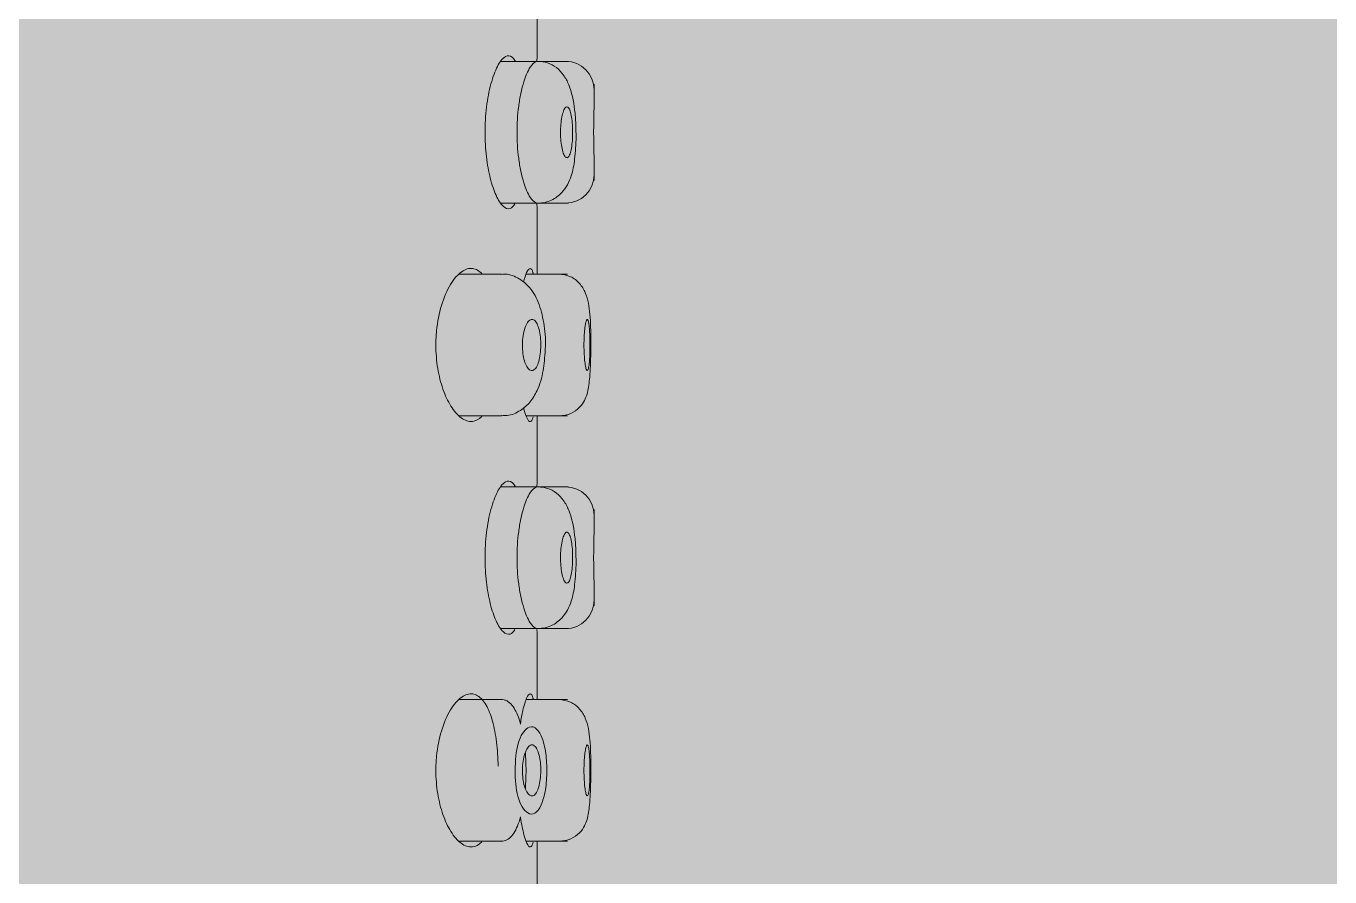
# Model space of a CAD drawing. Header units: metres. Extents: x 113 to 2416, y -346 to 476.
# Drawn here: x 297.40792 to 297.43091, y -163.40913 to -163.39413 of the extents above; entities that cross this region are included whole.
import ezdxf

# ---------------------------------------------------------------- set-up
doc = ezdxf.new("R2010")
doc.units = ezdxf.units.M
doc.layers.add('SE-3', color=253, linetype='Continuous', lineweight=5)
doc.layers.add('SE-4', color=254, linetype='Continuous', lineweight=0)

# ---------------------------------------------------------------- blocks, each defined once
blk = doc.blocks.new('A$C289e23ee')
at = {"layer": 'SE-3'}
for p, q in [((0.01229674249810842, 0.7217492815819497), (0.01229674249810842, 0.7228992815817747)), ((0.01174672648033948, 0.7216492815817475), (0.01228885486347053, 0.7216492815817475)), ((0.01228885486347053, 0.7216492815817475), (0.01293828330375391, 0.7216492815817475)), ((0.01129674249790469, 0.720849566322002), (0.01129674249790469, 0.7212493557024828)), ((0.01129674249790469, 0.7195491865707737), (0.01129674249790469, 0.7199545288852534)), ((0.01228905267356595, 0.7191492815819203), (0.01174672648033948, 0.7191492815819203)), ((0.01293439914746841, 0.7191492815819203), (0.01228905267356595, 0.7191492815819203)), ((0.01229674249810842, 0.717899281581893), (0.01229674249810842, 0.7190659997114182)), ((0.01176378401299871, 0.717899281581893), (0.01249203824858114, 0.717899281581893)), ((0.01292648603288171, 0.717899281581893), (0.0136657211891702, 0.717899281581893)), ((0.01248850383211675, 0.7153992815818384), (0.01176378401299871, 0.7153992815818384)), ((0.01229674249810842, 0.714249281581786), (0.01229674249810842, 0.7153992815818384)), ((0.01366953769542079, 0.7153992815818384), (0.01292682783645205, 0.7153992815818384)), ((0.01174672648033948, 0.7141492815818111), (0.01228885486347053, 0.7141492815818111)), ((0.01228885486347053, 0.7141492815818111), (0.01293828330375391, 0.7141492815818111)), ((0.01129674249790469, 0.7133495413789461), (0.01129674249790469, 0.7137493557025465)), ((0.01129674249790469, 0.7120491865708374), (0.01129674249790469, 0.7124545039421974)), ((0.01228905267356595, 0.7116492815817566), (0.01174672648033948, 0.7116492815817566)), ((0.01293439914746841, 0.7116492815817566), (0.01228905267356595, 0.7116492815817566)), ((0.01229674249810842, 0.7103992815817293), (0.01229674249810842, 0.7115659997112544)), ((0.01176378401299871, 0.7103992815817293), (0.01249203824858114, 0.7103992815817293)), ((0.01292634544182647, 0.7103992815817293), (0.0136657211891702, 0.7103992815817293)), ((0.01248850383211675, 0.7078992815819021), (0.01176378401299871, 0.7078992815819021)), ((0.01229674249810842, 0.7067492815818497), (0.01229674249810842, 0.7078992815819021)), ((0.01366953769542079, 0.7078992815819021), (0.01292673827123281, 0.7078992815819021))]:
    blk.add_line(p, q, dxfattribs=at)
for centre, radius, start, end in [((0.01179674249527807, 0.7211492815702769), 0.0004999999948143424, 89.9999999879886, 179.999999344662), ((-0.003647685735415962, 0.7203992320813342), 0.01600148197342675, 4.505471481603699, 4.839814444397589), ((-0.005719027916768482, 0.7203992756543158), 0.01702172742403889, 358.4843507800332, 1.515872288544269), ((0.01179674250073504, 0.7196492816322717), 0.0004999999955801659, 180.0000020989992, 269.9999999431998), ((-0.003647685735415962, 0.7203992320813342), 0.01600148197342675, 355.1609158969835, 355.4705051280985), ((-0.003647685735415962, 0.7128992320811705), 0.01600148197342866, 4.505471481603699, 4.839814444397589), ((0.01179674249527807, 0.7136492815703406), 0.000499999994814173, 89.9999999879886, 179.999999344662), ((-0.005719027916768482, 0.7128992507112599), 0.01702172742405862, 358.4843507800332, 1.515872288544269), ((0.01179674250073504, 0.7121492816323354), 0.0004999999955798684, 180.000002098895, 269.9999999431998), ((-0.003647685735415962, 0.7128992320811705), 0.01600148197342866, 355.1609158969835, 355.4705051280985)]:
    blk.add_arc(centre, radius, start, end, dxfattribs=at)
for points, knots in [([(0.01161564311581742, 0.7204393067653001), (0.011616029294089, 0.7204790363735611), (0.01161749723763705, 0.7205928533847583), (0.01164168361123075, 0.7208832365616473), (0.01170466253319091, 0.7211796001218573), (0.01182860433158339, 0.7214130729119717), (0.01195264067285962, 0.7215457915959433), (0.0121107303779695, 0.7216327689942119), (0.0122238838025055, 0.7216440774569293), (0.01228948151668874, 0.7216492627979534)], [0, 0, 0, 0, 0.05909060105468431, 0.1976543183560047, 0.4732976932875959, 0.6093328365279055, 0.7434018395766666, 0.8741006836720541, 1, 1, 1, 1]), ([(0.0123051993495551, 0.7216476518954806), (0.01231161775370992, 0.7216463831997117), (0.01231987454269756, 0.7216440615264474), (0.0123508282085254, 0.7216288544460241), (0.01238499839968199, 0.7215998273857878), (0.01244718167657766, 0.7215085067185356), (0.01246445857572098, 0.7214715954615514), (0.01250395105802227, 0.7213794948823562), (0.01251767848037844, 0.7213420556016246), (0.01255145648968892, 0.7212341503937552), (0.0125719689853554, 0.7211551252465398), (0.01260189018597657, 0.7210102598965733), (0.01261435735290206, 0.7209346640416499), (0.01264427855352324, 0.7207047238092201), (0.01265425228342565, 0.7205476117611198), (0.01265425228706363, 0.7203992815819475)], [0.7661255038757407, 0.7661255038757407, 0.7661255038757407, 0.7661255038757407, 0.78125, 0.78125, 0.8125, 0.8125, 0.84375, 0.84375, 0.875, 0.875, 0.90625, 0.90625, 0.9375, 0.9375, 1, 1, 1, 1]), ([(0.01268449643879421, 0.7216537066725124), (0.01268659441569753, 0.7216574339498294), (0.01268870852157988, 0.7216610503003977), (0.0126908383071509, 0.7216645539979964), (0.01272275733748529, 0.721717063808299), (0.01275906864970011, 0.7217457213283325), (0.01279726238038847, 0.7217489626485332), (0.0128364836918422, 0.7217522911744965), (0.01287874311896076, 0.7217289557411988), (0.01292039798676115, 0.7216811095377835), (0.01296299355175279, 0.7216321828173733), (0.01300611830032494, 0.721556245560194), (0.01304516660496802, 0.7214590765671147), (0.01308415517308958, 0.7213620562238958), (0.01312015012803158, 0.7212409256583925), (0.01314841437073255, 0.7211054947293434), (0.01317563883952744, 0.7209750459820299), (0.01319639976594544, 0.7208273622912458), (0.01320759198955557, 0.7206755834072993), (0.01321426228463451, 0.7205851268548287), (0.01321770075122686, 0.7204919347955894), (0.01321770075122686, 0.7203992815819475)], [0.6879538776373402, 0.6879538776373402, 0.6879538776373402, 0.6879538776373402, 0.6915412841189033, 0.6915412841189033, 0.6915412841189033, 0.7453074334462059, 0.7453074334462059, 0.7453074334462059, 0.800537664067332, 0.800537664067332, 0.800537664067332, 0.8570530949455948, 0.8570530949455948, 0.8570530949455948, 0.9135236109527902, 0.9135236109527902, 0.9135236109527902, 0.9679165987022644, 0.9679165987022644, 0.9679165987022644, 1, 1, 1, 1]), ([(0.01167327319484457, 0.7204011835340935), (0.01167327319484457, 0.7203508528337608), (0.01167509321061289, 0.7202998295193339), (0.0116786094608301, 0.7202523443434785), (0.0116821251480701, 0.720204866768043), (0.01168743543206574, 0.7201596196130851), (0.01169418508283115, 0.7201202938948228), (0.01170096242952923, 0.7200808068085536), (0.01170938063290805, 0.7200462076094283), (0.01171885012212215, 0.7200192858595784), (0.01172837992174891, 0.7199921926483768), (0.01173923952813993, 0.7199721311622653), (0.01175061309180592, 0.7199607096204801), (0.01176205016548693, 0.7199492243008336), (0.0117743238142225, 0.719946159086092), (0.01178643513270572, 0.7199517675670251), (0.01179857605433199, 0.7199573897565443), (0.01181088945935471, 0.7199718875486525), (0.01182228679220998, 0.7199941055528853), (0.01183364904176187, 0.7200162551653904), (0.01184441357639798, 0.7200467039302367), (0.01185355471255889, 0.7200829613191928), (0.01186261440028602, 0.7201188956501738), (0.01187032635556307, 0.7201615480137917), (0.01187591799038046, 0.720207354967286), (0.01188144752853759, 0.7202526532260691), (0.01188505266276252, 0.7203022973452136), (0.0118863715223938, 0.7203521262805026), (0.01188768137711804, 0.7204016149992896), (0.01188677267685989, 0.7204526445112407), (0.01188374957104088, 0.7205010143482724), (0.01188071952259406, 0.7205494952748523), (0.01187548812225714, 0.7205966243296444), (0.01186857825899779, 0.7206386222088241), (0.01186159509501294, 0.7206810656083036), (0.01185271466141558, 0.7207194242594852), (0.01184277523992705, 0.7207506607338274), (0.01183270969016803, 0.7207822935900623), (0.01182128821659489, 0.7208074878856934), (0.0118095373022129, 0.7208242100703757), (0.0117976989194517, 0.7208410567271386), (0.01178520180650366, 0.7208497646420966), (0.01177311808436343, 0.7208495655793996), (0.01176104989139048, 0.7208493667727254), (0.01174905767851442, 0.7208402692400142), (0.01173811584516216, 0.7208229579365053), (0.01172726043427019, 0.7208057833632466), (0.01171713275556385, 0.7207800384820331), (0.01170850073316387, 0.7207478334106128), (0.01169994919058581, 0.7207159285995459), (0.01169262252500403, 0.7206767945686607), (0.01168703396700721, 0.7206336906388771), (0.01168148144000725, 0.7205908646124755), (0.0116774860829878, 0.7205429362091564), (0.01167530687456519, 0.7204938904963711), (0.01167395625583367, 0.7204634931966467), (0.01167327319484457, 0.7204322546711666), (0.01167327319484457, 0.7204011835340935)], [0, 0, 0, 0, 0.05340908078478143, 0.05340908078478143, 0.05340908078478143, 0.1068035521272249, 0.1068035521272249, 0.1068035521272249, 0.1604168475287398, 0.1604168475287398, 0.1604168475287398, 0.2143756533714587, 0.2143756533714587, 0.2143756533714587, 0.2686419749532333, 0.2686419749532333, 0.2686419749532333, 0.3230482162636086, 0.3230482162636086, 0.3230482162636086, 0.3772918422912175, 0.3772918422912175, 0.3772918422912175, 0.4310499394872714, 0.4310499394872714, 0.4310499394872714, 0.4842005949072875, 0.4842005949072875, 0.4842005949072875, 0.5369751317287897, 0.5369751317287897, 0.5369751317287897, 0.5898633307756666, 0.5898633307756666, 0.5898633307756666, 0.6433156403855914, 0.6433156403855914, 0.6433156403855914, 0.6974581303771094, 0.6974581303771094, 0.6974581303771094, 0.7520169457120922, 0.7520169457120922, 0.7520169457120922, 0.8065123308184795, 0.8065123308184795, 0.8065123308184795, 0.8605747167623236, 0.8605747167623236, 0.8605747167623236, 0.914125002897008, 0.914125002897008, 0.914125002897008, 0.967321937013527, 0.967321937013527, 0.967321937013527, 1, 1, 1, 1]), ([(0.01228951157185065, 0.7191493024661924), (0.01224199347774402, 0.7191517783943056), (0.01216427547882404, 0.7191572006050393), (0.01201162816863643, 0.7192103031562311), (0.01182395979452622, 0.7193489166105138), (0.01168693477069382, 0.719616883237066), (0.01163276811024616, 0.7199281159096955), (0.01161013815129763, 0.7202288068370564), (0.01161442156256953, 0.7203953230951612), (0.01161564311581742, 0.7204393067653001)], [0, 0, 0, 0, 0.08625230778512556, 0.1669941349091579, 0.3112054365337362, 0.530411075986835, 0.7208964591200815, 0.9368241559766132, 1, 1, 1, 1]), ([(0.01265425228706363, 0.7203992815819475), (0.01265425229070161, 0.7202509514025479), (0.01264428180678578, 0.7200939665186326), (0.01261437036686175, 0.7198640560742007), (0.01260190726674182, 0.7197884625262105), (0.01257199582636304, 0.7196435885740158), (0.01255147716295824, 0.719564511742945), (0.01251773588904825, 0.7194566580693191), (0.01250403359557595, 0.7194192761576943), (0.01246452865683523, 0.7193271104971046), (0.01244721692449957, 0.719290110534601), (0.01238496649597209, 0.7191986865992277), (0.01235081913904423, 0.7191697049284613), (0.01231955833185339, 0.719154344751658), (0.01231110402062541, 0.7191520385996029), (0.01229812731429547, 0.7191495569287127), (0.01229782100466537, 0.7191494932745428), (0.01229041938398723, 0.7191492932129933), (0.01228972069515066, 0.7191492941645521), (0.01228896252308687, 0.7191493132928173)], [0, 0, 0, 0, 0.0625, 0.0625, 0.09375, 0.09375, 0.125, 0.125, 0.15625, 0.15625, 0.1875, 0.1875, 0.21875, 0.21875, 0.234375, 0.234375, 0.25, 0.25, 0.251451401348146, 0.251451401348146, 0.251451401348146, 0.251451401348146]), ([(0.01321770075122686, 0.7203992815819475), (0.01321770075122686, 0.7202541574911976), (0.01320907861548903, 0.7201070374945431), (0.01319305514601865, 0.7199702773435348), (0.01317704826482213, 0.7198336587747036), (0.01315330461733311, 0.7197036758971791), (0.01312476928109163, 0.71958991562731), (0.01309542430630017, 0.7194729276166782), (0.01306031868620039, 0.7193699803427336), (0.01302322351415341, 0.7192879929708198), (0.01298420680399204, 0.7192017586351795), (0.01294199826310205, 0.719136409112096), (0.01290071344504895, 0.7190966767528408), (0.01285813712860318, 0.7190557014603911), (0.01281539067753101, 0.7190409059795257), (0.01277622607443618, 0.7190539674262055), (0.01274537270541032, 0.7190642570654546), (0.01271604828838235, 0.7190921304166551), (0.012689561609875, 0.7191362162191837)], [0, 0, 0, 0, 0.05070399058422478, 0.05070399058422478, 0.05070399058422478, 0.1013146333656144, 0.1013146333656144, 0.1013146333656144, 0.1533525828668225, 0.1533525828668225, 0.1533525828668225, 0.208130011342769, 0.208130011342769, 0.208130011342769, 0.2646734381368268, 0.2646734381368268, 0.2646734381368268, 0.3092374595401591, 0.3092374595401591, 0.3092374595401591, 0.3092374595401591]), ([(0.01135462372343454, 0.7164584036220987), (0.01135458122274713, 0.7164596183991563), (0.01135181749481262, 0.7165386680008652), (0.01135184142134449, 0.7167216434109633), (0.01135726246997137, 0.7170471605246149), (0.01137327860800497, 0.7173235825742523), (0.01144441846457767, 0.7175746159292231), (0.01154407911820954, 0.7177415596029988), (0.01170805224268179, 0.7178716073136258), (0.01183994022761681, 0.7178902683004509), (0.01191839855658827, 0.7178992818536045)], [0, 0, 0, 0, 0.001750990422689296, 0.1319818934048443, 0.2594359699366889, 0.5047783869467145, 0.6216853769391152, 0.741983285332338, 0.8692373847211917, 1, 1, 1, 1]), ([(0.01215675991346643, 0.7165652265285445), (0.01215612885920336, 0.7165712848487402), (0.01214251242839737, 0.7167024971834763), (0.01217043943455565, 0.7170076181456153), (0.01224864513591228, 0.7173667844777611), (0.01239875087043174, 0.7176541314953084), (0.01262380097335836, 0.7178364914378363), (0.0128221269087021, 0.7179101108136621), (0.0129126647120188, 0.7178946259321748), (0.01292777467000406, 0.7178919826486236)], [0, 0, 0, 0, 0.008997371968335013, 0.2257222011438772, 0.4477718724216799, 0.6645384499891985, 0.8291343668742267, 0.9754400373559663, 1, 1, 1, 1]), ([(0.01236791595005116, 0.7179061985683148), (0.01236936523304166, 0.7179122183589044), (0.01237084578991698, 0.7179179460188863), (0.01237235754882704, 0.7179233736702173), (0.01238621171654586, 0.7179731141478243), (0.01240309299367937, 0.7179990366467592), (0.01242195890375797, 0.7179992798058521), (0.01244095277837687, 0.7179995246143136), (0.01246247405737222, 0.7179737776060193), (0.01248444390051873, 0.7179243161745745), (0.01250239297445432, 0.7178839068336202), (0.0125210220502936, 0.7178267738798496), (0.01253884327519472, 0.7177561432470867)], [0.6899943919705142, 0.6899943919705142, 0.6899943919705142, 0.6899943919705142, 0.6958280056603728, 0.6958280056603728, 0.6958280056603728, 0.7492842658636144, 0.7492842658636144, 0.7492842658636144, 0.8031030128555685, 0.8031030128555685, 0.8031030128555685, 0.8470812690646518, 0.8470812690646518, 0.8470812690646518, 0.8470812690646518]), ([(0.0132684928593676, 0.7178996724797599), (0.01331939120012748, 0.7179563640200541), (0.01337611552247608, 0.7179892569611894), (0.01343484352440782, 0.7179972818233438), (0.01349744535121999, 0.7180058360227832), (0.01356396748900579, 0.7179864305431494), (0.01362909867560802, 0.7179410551392067), (0.01369699163973337, 0.7178937556680722), (0.01376528690019541, 0.7178168424425877), (0.01382688746792837, 0.7177154468837017), (0.01388781402823724, 0.7176151607528283), (0.01394400285101938, 0.7174875027240688), (0.01398741154383742, 0.7173424999133005), (0.01402728476563198, 0.7172093070231114), (0.01405744979041401, 0.7170569513051106), (0.01407272248701474, 0.7169002012315815), (0.01408073759779427, 0.7168179387982292), (0.01408486366375428, 0.7167333856469469), (0.01408486366375428, 0.7166492815818657)], [0.6847528347844194, 0.6847528347844194, 0.6847528347844194, 0.6847528347844194, 0.7389086654601412, 0.7389086654601412, 0.7389086654601412, 0.7966828370518354, 0.7966828370518354, 0.7966828370518354, 0.8569905007848546, 0.8569905007848546, 0.8569905007848546, 0.9167290982680544, 0.9167290982680544, 0.9167290982680544, 0.9715895536288537, 0.9715895536288537, 0.9715895536288537, 1, 1, 1, 1]), ([(0.01147385253665334, 0.7166480409324123), (0.01147385253665334, 0.7166984249011676), (0.01147258976419607, 0.7167495022429904), (0.01147021033779083, 0.7167970385167592), (0.01146783125199136, 0.7168445679859161), (0.01146427446104781, 0.716889867196258), (0.01145992882305791, 0.7169292298666079), (0.01145556784371138, 0.7169687314977438), (0.01145029782804841, 0.7170033417160795), (0.01144466198269356, 0.7170302226923724), (0.01143900766277284, 0.71705719178415), (0.0114328336093763, 0.7170771233594024), (0.01142672863255711, 0.7170883485049018), (0.01142062642196606, 0.7170995685633699), (0.01141442641431922, 0.7171023969929848), (0.01140865727887785, 0.717096565025102), (0.01140290773986408, 0.7170907528666959), (0.01139742565959523, 0.7170761754476445), (0.01139260983376289, 0.717054024636198), (0.0113878115948296, 0.7170319547156652), (0.0113835378833187, 0.7170017566011921), (0.01138004087937361, 0.7169659344315988), (0.01137655020323791, 0.7169301770807834), (0.01137373178693224, 0.7168878312152884), (0.01137171633030221, 0.7168424057893645), (0.01136970038299978, 0.7167969693037577), (0.01136842812132954, 0.7167472013664593), (0.01136794713823974, 0.716697215666116), (0.01136746552941759, 0.7166471649057513), (0.01136776286188024, 0.7165955182138788), (0.01136882740360079, 0.7165465395194843), (0.01136989346827022, 0.7164974907814923), (0.0113717606190562, 0.7164497673037005), (0.01137435218646488, 0.7164073077347695), (0.01137694692209834, 0.7163647962571105), (0.01138034404988275, 0.7163263908601749), (0.01138437104413015, 0.7162952588735862), (0.01138840227980609, 0.7162640940967577), (0.01139318081953888, 0.7162393592721656), (0.01139840299805428, 0.7162230917366088), (0.01140362994550514, 0.7162068093446834), (0.01140944862066817, 0.7161985603939485), (0.01141541196506068, 0.7161990260797921), (0.01142137823802614, 0.7161994919946011), (0.01142765401385759, 0.7162086943554442), (0.01143368037850223, 0.7162258828216892), (0.01143970307197151, 0.7162430608171491), (0.0114456399500682, 0.716268692549491), (0.01145090118546932, 0.7163006692549772), (0.01145615048739046, 0.7163325734323536), (0.01146086725242412, 0.7163716801267839), (0.01146454714120182, 0.71641474744645), (0.01146821474907256, 0.7164576710436705), (0.01147094895662804, 0.7165057167429296), (0.01147244691804872, 0.7165548905725956), (0.01147337722790098, 0.7165854299995118), (0.01147385253665334, 0.7166168200588601), (0.01147385253665334, 0.7166480409324123)], [0, 0, 0, 0, 0.05364798140567772, 0.05364798140567772, 0.05364798140567772, 0.107282938079096, 0.107282938079096, 0.107282938079096, 0.1611093391511841, 0.1611093391511841, 0.1611093391511841, 0.2151179001971295, 0.2151179001971295, 0.2151179001971295, 0.2691049790816796, 0.2691049790816796, 0.2691049790816796, 0.322907203053525, 0.322907203053525, 0.322907203053525, 0.3765090574304439, 0.3765090574304439, 0.3765090574304439, 0.430010774172349, 0.430010774172349, 0.430010774172349, 0.4835245060114691, 0.4835245060114691, 0.4835245060114691, 0.5371084198560665, 0.5371084198560665, 0.5371084198560665, 0.5907699202777329, 0.5907699202777329, 0.5907699202777329, 0.644497834164524, 0.644497834164524, 0.644497834164524, 0.69828302775429, 0.69828302775429, 0.69828302775429, 0.7521182573986036, 0.7521182573986036, 0.7521182573986036, 0.8059813592849356, 0.8059813592849356, 0.8059813592849356, 0.8598131333001419, 0.8598131333001419, 0.8598131333001419, 0.9135228136668553, 0.9135228136668553, 0.9135228136668553, 0.9670504580907832, 0.9670504580907832, 0.9670504580907832, 1, 1, 1, 1]), ([(0.01255925583558337, 0.7166458022152966), (0.01255925583558337, 0.7165966248354181), (0.01255602830309499, 0.7165467672719643), (0.01254987957457843, 0.7165003759128723), (0.01254373231080308, 0.7164539956025493), (0.01253450580128401, 0.7164098147794249), (0.01252308134729674, 0.7163713600671855), (0.01251156646907248, 0.7163326009886788), (0.01249752067218424, 0.716298608130117), (0.01248219958227992, 0.7162719291951163), (0.01246653277979703, 0.7162446482639808), (0.01244911957104478, 0.7162242748371028), (0.0124314335975555, 0.7162122870050354), (0.01241335041044067, 0.7162000299357061), (0.01239449364078382, 0.7161962064047458), (0.01237640458515443, 0.7162010848415576), (0.01235809457779169, 0.7162060228668707), (0.01234006439966606, 0.7162200230075797), (0.01232376323599738, 0.7162419912018123), (0.01230748821757288, 0.7162639241613107), (0.01229247781742515, 0.716294427938081), (0.01227992843035963, 0.7163310267265643), (0.01226753436588979, 0.7163671725350724), (0.01225718784365881, 0.7164102930176597), (0.01224970963806982, 0.7164567786094977), (0.01224235735884349, 0.7165024814226655), (0.01223756804478171, 0.7165527279165218), (0.01223572663815276, 0.7166032574892398), (0.012233913178477, 0.7166530201780716), (0.01223490744945366, 0.7167044472656272), (0.01223865043806427, 0.7167532008198378), (0.01224235952662411, 0.7168015128170993), (0.01224887105894368, 0.7168485320365363), (0.0122577054448243, 0.7168903807360749), (0.01226653803263389, 0.7169322209191051), (0.01227793461333704, 0.7169700347916006), (0.01229104015686744, 0.7170008277956441), (0.01230427032982107, 0.7170319136308336), (0.01231960002854748, 0.7170566902717184), (0.01233586191932545, 0.7170733145654395), (0.01235240546060368, 0.7170902267863113), (0.01237035945035814, 0.7170991670485165), (0.01238831997210355, 0.7170995642580493), (0.01240663104630357, 0.7170999692203424), (0.01242544585551286, 0.7170915107188449), (0.0124432144738762, 0.7170749215129746), (0.01246121333355177, 0.7170581173480315), (0.0124786342125276, 0.7170324976610374), (0.01249391711183989, 0.717000106561116), (0.01250917041892308, 0.7169677781790398), (0.01252271727338439, 0.7169277713476987), (0.01253321841971911, 0.7168833792268998), (0.01254352412655635, 0.716839813298364), (0.01255117932026906, 0.7167907644817006), (0.01255536157390225, 0.716740435681757), (0.01255793675585437, 0.716709446215944), (0.01255925583558337, 0.7166775331846367), (0.01255925583558337, 0.7166458022152966)], [0, 0, 0, 0, 0.05185730084037558, 0.05185730084037558, 0.05185730084037558, 0.1036908371316808, 0.1036908371316808, 0.1036908371316808, 0.1559238119332686, 0.1559238119332686, 0.1559238119332686, 0.2093463224131056, 0.2093463224131056, 0.2093463224131056, 0.2639904529065605, 0.2639904529065605, 0.2639904529065605, 0.319323469818397, 0.319323469818397, 0.319323469818397, 0.37457909291647, 0.37457909291647, 0.37457909291647, 0.4291492383681384, 0.4291492383681384, 0.4291492383681384, 0.4827895701095372, 0.4827895701095372, 0.4827895701095372, 0.5356011440763487, 0.5356011440763487, 0.5356011440763487, 0.5879203884199004, 0.5879203884199004, 0.5879203884199004, 0.6402188454243362, 0.6402188454243362, 0.6402188454243362, 0.6930113423382503, 0.6930113423382503, 0.6930113423382503, 0.7467243865745209, 0.7467243865745209, 0.7467243865745209, 0.8015023477067427, 0.8015023477067427, 0.8015023477067427, 0.8570130788926625, 0.8570130788926625, 0.8570130788926625, 0.912434439145209, 0.912434439145209, 0.912434439145209, 0.9668234421119498, 0.9668234421119498, 0.9668234421119498, 1, 1, 1, 1]), ([(0.01292740575939888, 0.7154115393196463), (0.01289043117498068, 0.7154079535185502), (0.01277987917814016, 0.7153982984885516), (0.01258930377656498, 0.7154843879498713), (0.01241363493949166, 0.7156417120600764), (0.01227550014704093, 0.7158719995680514), (0.01218396285997869, 0.7161812883030763), (0.01216483801948698, 0.7164284535095504), (0.01215675991346643, 0.7165652265285445)], [0, 0, 0, 0, 0.06492175718262151, 0.2260848862471483, 0.3719807408822841, 0.5393512709106666, 0.7812106722155617, 1, 1, 1, 1]), ([(0.01408486366375428, 0.7166492815818657), (0.01408486366375428, 0.7165098999842741), (0.01407325408030147, 0.7163685968124156), (0.01405176691736187, 0.7162374460225038), (0.01403032111824132, 0.7161065477055928), (0.0139986162047876, 0.7159822382482872), (0.01396048381133141, 0.7158727978783901), (0.01392041369348362, 0.715757796219421), (0.01387236739122955, 0.715656255607044), (0.0138210182544185, 0.7155735602153328), (0.01376430305475651, 0.7154822230293831), (0.0137021912736941, 0.7154115338269804), (0.01364012635707468, 0.7153654437889401), (0.01357327019462673, 0.715315795722816), (0.01350468398862859, 0.7152934288745456), (0.01344017152899823, 0.7153006204506056), (0.01338292954818598, 0.7153070015445593), (0.01332744504583161, 0.7153369822538735), (0.01327722272611709, 0.7153894930914504)], [0, 0, 0, 0, 0.04759210917846707, 0.04759210917846707, 0.04759210917846707, 0.0950217707754767, 0.0950217707754767, 0.0950217707754767, 0.1448396049486738, 0.1448396049486738, 0.1448396049486738, 0.1999294591171814, 0.1999294591171814, 0.1999294591171814, 0.2593733121905545, 0.2593733121905545, 0.2593733121905545, 0.3121883139806357, 0.3121883139806357, 0.3121883139806357, 0.3121883139806357]), ([(0.01191833654496577, 0.7153992797298798), (0.01183792105115344, 0.7154075288661517), (0.01170963446151063, 0.7154239002064315), (0.01154842320642047, 0.715539893467465), (0.01145846494813441, 0.7156697749147298), (0.01140041308093487, 0.7158261860495969), (0.01137894623292368, 0.715994300877199), (0.01136057470642982, 0.7162374177006114), (0.01135681818362855, 0.7163734785099933), (0.01135462372343454, 0.7164584036220987)], [0, 0, 0, 0, 0.1487479176257049, 0.2785054823223188, 0.3911183160915072, 0.4950277612080483, 0.7210279684463005, 0.853028658725387, 1, 1, 1, 1]), ([(0.01253822431175422, 0.7155399466062846), (0.01253617301603072, 0.7155318434561906), (0.01253411484134404, 0.715523936124626), (0.01253205214237596, 0.7155162314823684), (0.01250996416905537, 0.7154337279599332), (0.01248679615349602, 0.7153722137218921), (0.01246520460102829, 0.7153367110089022), (0.01244347851655903, 0.7153009870865645), (0.01242276883107252, 0.7152906458896524), (0.01240495157520627, 0.7153068042080832), (0.01239179949465097, 0.7153187317185967), (0.0123799456145548, 0.7153453626518314), (0.01236969316499881, 0.715385315942811)], [0.1535176311951778, 0.1535176311951778, 0.1535176311951778, 0.1535176311951778, 0.1585830172401973, 0.1585830172401973, 0.1585830172401973, 0.2128464726446092, 0.2128464726446092, 0.2128464726446092, 0.2674654882283561, 0.2674654882283561, 0.2674654882283561, 0.3077834143874568, 0.3077834143874568, 0.3077834143874568, 0.3077834143874568]), ([(0.01268449643879421, 0.7141537066723487), (0.01268659441569753, 0.7141574339498931), (0.01268870852157988, 0.7141610503004614), (0.0126908383071509, 0.7141645539978327), (0.01272275733748529, 0.7142170638083627), (0.01275906864970011, 0.7142457213281688), (0.01279726238038847, 0.7142489626483695), (0.0128364836918422, 0.7142522911745601), (0.01287874311896076, 0.7142289557412624), (0.01292039798676115, 0.7141811095378472), (0.01296299355175279, 0.714132182817437), (0.01300611830032494, 0.7140562455600303), (0.01304516660496802, 0.713959076566951), (0.01308415517308958, 0.7138620562239595), (0.01312015012803158, 0.7137409256584561), (0.01314841437073255, 0.713605494729407), (0.01317563883952744, 0.7134750459818662), (0.01319639976594544, 0.7133273622913094), (0.01320759198955557, 0.713175583407363), (0.01321426228463451, 0.7130851268548923), (0.01321770075122686, 0.7129919347954257), (0.01321770075122686, 0.7128992815817838)], [0.6879538776373372, 0.6879538776373372, 0.6879538776373372, 0.6879538776373372, 0.6915412841189031, 0.6915412841189031, 0.6915412841189031, 0.7453074334462056, 0.7453074334462056, 0.7453074334462056, 0.800537664067332, 0.800537664067332, 0.800537664067332, 0.8570530949455947, 0.8570530949455947, 0.8570530949455947, 0.9135236109527902, 0.9135236109527902, 0.9135236109527902, 0.9679165987022644, 0.9679165987022644, 0.9679165987022644, 1, 1, 1, 1]), ([(0.01161564311581742, 0.7129393067651364), (0.011616029294089, 0.7129790363736248), (0.01161749723763705, 0.713092853384822), (0.01164168361123075, 0.7133832365614836), (0.01170466253319091, 0.7136796001216936), (0.01182860433158339, 0.7139130729118079), (0.01195264067285962, 0.714045791596007), (0.0121107303779695, 0.7141327689942756), (0.0122238838025055, 0.7141440774569929), (0.01228948151668874, 0.714149262798017)], [0, 0, 0, 0, 0.05909060105652957, 0.1976543183636308, 0.4732976932998672, 0.6093328365362691, 0.7434018395797265, 0.8741006836691655, 1, 1, 1, 1]), ([(0.0123051993495551, 0.7141476518955443), (0.01231161775370992, 0.7141463831997754), (0.01231987454269756, 0.7141440615265111), (0.01235082820807065, 0.7141288544463151), (0.01238499839968199, 0.7140998273860788), (0.0124471816770324, 0.7140085067183719), (0.01246445857572098, 0.713971595461615), (0.01250395105802227, 0.7138794948824199), (0.01251767848037844, 0.7138420556014609), (0.01255145648968892, 0.7137341503938188), (0.0125719689853554, 0.7136551252466035), (0.01260189018597657, 0.713510259896637), (0.01261435735290206, 0.7134346640414861), (0.01264427855352324, 0.7132047238092838), (0.01265425228342565, 0.7130476117609561), (0.01265425228706363, 0.7128992815817838)], [0.766125503927372, 0.766125503927372, 0.766125503927372, 0.766125503927372, 0.78125, 0.78125, 0.8125, 0.8125, 0.84375, 0.84375, 0.875, 0.875, 0.90625, 0.90625, 0.9375, 0.9375, 1, 1, 1, 1]), ([(0.01167327319484457, 0.7129011835341572), (0.01167327319484457, 0.7129512404283815), (0.01167507365875053, 0.7130019888750923), (0.01167856452906335, 0.7130492257968655), (0.01168205552397694, 0.7130964644016586), (0.01168733659318377, 0.7131414912385736), (0.01169405776130361, 0.7131805809811596), (0.01170077635009648, 0.7132196557239041), (0.01170912265973811, 0.7132538713268133), (0.01171850798340301, 0.71328045053572), (0.01172792555411206, 0.7133071210674444), (0.01173864992682638, 0.7133268349806059), (0.01174987450525578, 0.7133380544908761), (0.01176118422421268, 0.7133493591030202), (0.01177331142383764, 0.7133523541074993), (0.01178528193753436, 0.7133468676330068), (0.01179736503166851, 0.7133413295594693), (0.01180961807216363, 0.7133270013951716), (0.01182098376506246, 0.7133050776395322), (0.01183242339396884, 0.7132830112653465), (0.01184327626918957, 0.713252636237101), (0.01185252957242255, 0.7132164322161572), (0.01186177237417496, 0.7131802692841376), (0.01186967069401135, 0.7131372713943875), (0.01187542973542577, 0.713091006986204), (0.01188113348183606, 0.713045186780235), (0.01188489221789268, 0.7129948714478616), (0.01188630382006295, 0.7129443107515527), (0.01188769708227255, 0.7128944069721257), (0.01188684074071489, 0.712842872750187), (0.01188381227115087, 0.7127940491732971), (0.01188080936839242, 0.7127456377725849), (0.01187559214980638, 0.7126985575612963), (0.01186867746531561, 0.7126566794775755), (0.01186175621882057, 0.7126147616477994), (0.01185295240151163, 0.7125769083018696), (0.01184310136699196, 0.7125461379303744), (0.01183316295185932, 0.712515094620656), (0.0118218944416526, 0.7124904108332686), (0.01181030631090607, 0.7124740157299385), (0.01179859109328163, 0.7124574408215523), (0.01178623249273869, 0.712448883079631), (0.01177427543092335, 0.712449005801389), (0.01176223035184876, 0.7124491294265027), (0.01175026123195266, 0.7124580685873099), (0.01173932050954818, 0.712475099323072), (0.01172836485869766, 0.7124921532968784), (0.01171813392869581, 0.7125177987378066), (0.01170939185470843, 0.7125499368519996), (0.01170068119193957, 0.7125819594915157), (0.01169320181264766, 0.7126213225945577), (0.01168747985451546, 0.7126647629948621), (0.01168179246036516, 0.7127079409916206), (0.01167767874761694, 0.7127563504289611), (0.01167541727357957, 0.7128059496738643), (0.01167399473200703, 0.7128371492372736), (0.01167327319484457, 0.7128692563033638), (0.01167327319484457, 0.7129011835341572)], [0, 0, 0, 0, 0.05311475659288188, 0.05311475659288188, 0.05311475659288188, 0.1062321011641115, 0.1062321011641115, 0.1062321011641115, 0.159324821779067, 0.159324821779067, 0.159324821779067, 0.2125973269564491, 0.2125973269564491, 0.2125973269564491, 0.2662757853168013, 0.2662757853168013, 0.2662757853168013, 0.3204668749833813, 0.3204668749833813, 0.3204668749833813, 0.3750221132329356, 0.3750221132329356, 0.3750221132329356, 0.4295242750211996, 0.4295242750211996, 0.4295242750211996, 0.4835019002878763, 0.4835019002878763, 0.4835019002878763, 0.5367663841970406, 0.5367663841970406, 0.5367663841970406, 0.5895667862364046, 0.5895667862364046, 0.5895667862364046, 0.642409464170734, 0.642409464170734, 0.642409464170734, 0.6957230727478446, 0.6957230727478446, 0.6957230727478446, 0.7496306680715076, 0.7496306680715076, 0.7496306680715076, 0.8039453127228942, 0.8039453127228942, 0.8039453127228942, 0.8583402152769227, 0.8583402152769227, 0.8583402152769227, 0.9125404891062373, 0.9125404891062373, 0.9125404891062373, 0.9664104728444624, 0.9664104728444624, 0.9664104728444624, 1, 1, 1, 1]), ([(0.01228951157185065, 0.711649302466256), (0.01224199347774402, 0.7116517783941418), (0.01216427547882404, 0.711657200605103), (0.01201162816863643, 0.7117103031562948), (0.01182395979452622, 0.7118489166103501), (0.01168693477069382, 0.7121168832371296), (0.01163276811024616, 0.7124281159095318), (0.01161013815129763, 0.71272880683712), (0.01161442156256953, 0.7128953230952249), (0.01161564311581742, 0.7129393067651364)], [0, 0, 0, 0, 0.08625230778769423, 0.1669941349142785, 0.3112054365427332, 0.530411075998734, 0.720896459128179, 0.9368241559767855, 1, 1, 1, 1]), ([(0.01265425228706363, 0.7128992815817838), (0.01265425229070161, 0.7127509514026116), (0.01264428180678578, 0.7125939665184688), (0.01261437036686175, 0.7123640560742643), (0.01260190726674182, 0.7122884625260468), (0.01257199582636304, 0.7121435885740794), (0.01255147716295824, 0.7120645117427813), (0.01251773588904825, 0.7119566580693828), (0.01250403359557595, 0.711919276157758), (0.01246452865683523, 0.7118271104969409), (0.01244721692449957, 0.7117901105346647), (0.01238496649597209, 0.7116986865992914), (0.01235081913904423, 0.711669704928525), (0.01231955833185339, 0.7116543447517216), (0.01231110402062541, 0.7116520385994392), (0.01229812731429547, 0.7116495569287764), (0.01229782100466537, 0.7116494932746065), (0.01229041938398723, 0.7116492932130569), (0.01228972069515066, 0.7116492941643884), (0.01228896252308687, 0.7116493132926536)], [0, 0, 0, 0, 0.0625, 0.0625, 0.09375, 0.09375, 0.125, 0.125, 0.15625, 0.15625, 0.1875, 0.1875, 0.21875, 0.21875, 0.234375, 0.234375, 0.25, 0.25, 0.2514514013478947, 0.2514514013478947, 0.2514514013478947, 0.2514514013478947]), ([(0.01321770075122686, 0.7128992815817838), (0.01321770075122686, 0.7127541574912613), (0.01320907861548903, 0.7126070374946067), (0.01319305514601865, 0.7124702773435985), (0.01317704826482213, 0.7123336587747673), (0.01315330461733311, 0.7122036758972428), (0.01312476928109163, 0.7120899156273737), (0.01309542430630017, 0.7119729276165145), (0.01306031868620039, 0.7118699803427972), (0.01302322351415341, 0.7117879929708835), (0.01298420680399204, 0.7117017586352432), (0.01294199826310205, 0.7116364091121596), (0.01290071344504895, 0.7115966767529045), (0.01285813712860318, 0.7115557014604548), (0.01281539067753101, 0.7115409059795894), (0.01277622607443618, 0.7115539674262692), (0.01274537270541032, 0.7115642570655183), (0.01271604828838235, 0.7115921304167188), (0.012689561609875, 0.7116362162192473)], [0, 0, 0, 0, 0.05070399058422477, 0.05070399058422477, 0.05070399058422477, 0.1013146333656144, 0.1013146333656144, 0.1013146333656144, 0.1533525828668225, 0.1533525828668225, 0.1533525828668225, 0.208130011342769, 0.208130011342769, 0.208130011342769, 0.2646734381368268, 0.2646734381368268, 0.2646734381368268, 0.309237459540148, 0.309237459540148, 0.309237459540148, 0.309237459540148]), ([(0.01135462372343454, 0.7089584036221623), (0.01135458122274713, 0.7089596183989926), (0.01135181749481262, 0.7090386680007015), (0.01135184142134449, 0.7092216434107996), (0.01135726246997137, 0.7095471605246786), (0.01137327860800497, 0.709823582574316), (0.01144441846457767, 0.7100746159290594), (0.01154407911820954, 0.7102415596030625), (0.01170805224268179, 0.7103716073136894), (0.01183994022761681, 0.7103902683005145), (0.01191839855658827, 0.7103992818534408)], [0, 0, 0, 0, 0.001750990421659987, 0.1319818933929701, 0.259435969923976, 0.5047783869425004, 0.6216853769358837, 0.741983285329341, 0.8692373847194145, 1, 1, 1, 1]), ([(0.01236791595005116, 0.7104061985683785), (0.01236936523304166, 0.7104122183587407), (0.01237084578991698, 0.7104179460187225), (0.01237235754882704, 0.710423373670281), (0.01238621171654586, 0.7104731141478879), (0.01240309299367937, 0.7104990366468229), (0.01242195890375797, 0.7104992798059158), (0.01244095277837687, 0.7104995246143773), (0.01246247405737222, 0.710473777606083), (0.01248444390051873, 0.7104243161746382), (0.01250663432023202, 0.7103743581515829), (0.01252986407911294, 0.7102988391744276), (0.01255132172667572, 0.71020385497566), (0.0125664404280883, 0.7101369306895577), (0.0125809512759929, 0.7100590100784103), (0.01259386522946215, 0.7099734188446547)], [0.6899943919705134, 0.6899943919705134, 0.6899943919705134, 0.6899943919705134, 0.695828005660373, 0.695828005660373, 0.695828005660373, 0.7492842658636145, 0.7492842658636145, 0.7492842658636145, 0.8031030128555687, 0.8031030128555687, 0.8031030128555687, 0.8574732818833356, 0.8574732818833356, 0.8574732818833356, 0.8957942625944642, 0.8957942625944642, 0.8957942625944642, 0.8957942625944642]), ([(0.01259043101066482, 0.7099671937049408), (0.01259878552986038, 0.709997763732261), (0.01260743063124892, 0.7100262102736252), (0.0126525691384245, 0.7101583082545204), (0.01269106129205966, 0.7102339639873918), (0.01276996937252761, 0.7103296186988501), (0.01279880104988251, 0.7103555303677496), (0.01284584204171324, 0.7103820244229411), (0.01286215461863094, 0.7103887926621866), (0.01289594256689952, 0.7103976177309761), (0.01292137531476101, 0.7103994725205922), (0.01293164626571297, 0.7103992070165788)], [0.6099334988017426, 0.6099334988017426, 0.6099334988017426, 0.6099334988017426, 0.625, 0.625, 0.6875, 0.6875, 0.71875, 0.71875, 0.734375, 0.734375, 0.749906224158852, 0.749906224158852, 0.749906224158852, 0.749906224158852]), ([(0.01298798935061996, 0.7092227642895779), (0.01298920428774863, 0.7092960944770113), (0.01299221808989159, 0.7093690746733756), (0.01299701522333407, 0.7094401315085435), (0.0130065338975669, 0.7095811254601614), (0.01302334138875949, 0.7097183655124155), (0.01304657033728063, 0.709841013460462), (0.01307010850263168, 0.7099652940624566), (0.01310088149870126, 0.7100778834145132), (0.01313716745011106, 0.710170766422678), (0.01317469403778659, 0.7102668251498727), (0.01321909907386498, 0.7103443362917261), (0.01326765518382444, 0.7103987367223255), (0.01331876849639002, 0.7104560021462731), (0.01337579314161985, 0.7104892129094225), (0.01343484352440782, 0.7104972818234074), (0.01349744535121999, 0.7105058360228469), (0.01356396748900579, 0.7104864305429857), (0.01362909867560802, 0.7104410551392704), (0.01369699163973337, 0.7103937556681359), (0.01376528690019541, 0.710316842442424), (0.01382688746792837, 0.7102154468837654), (0.01388781402823724, 0.7101151607526646), (0.01394400285101938, 0.7099875027241325), (0.01398741154383742, 0.7098424999133641), (0.01402728476563198, 0.7097093070229477), (0.01405744979041401, 0.7095569513049469), (0.01407272248701474, 0.7094002012314178), (0.01408073759779427, 0.7093179387982929), (0.01408486366375428, 0.7092333856470106), (0.01408486366375428, 0.7091492815819294)], [0.5084879584807322, 0.5084879584807322, 0.5084879584807322, 0.5084879584807322, 0.533376858032241, 0.533376858032241, 0.533376858032241, 0.5827379281788342, 0.5827379281788342, 0.5827379281788342, 0.6327426795821903, 0.6327426795821903, 0.6327426795821903, 0.6844555522308428, 0.6844555522308428, 0.6844555522308428, 0.7389086654601411, 0.7389086654601411, 0.7389086654601411, 0.7966828370518353, 0.7966828370518353, 0.7966828370518353, 0.8569905007848544, 0.8569905007848544, 0.8569905007848544, 0.9167290982680543, 0.9167290982680543, 0.9167290982680543, 0.9715895536288534, 0.9715895536288534, 0.9715895536288534, 1, 1, 1, 1]), ([(0.01268611116751117, 0.7091492815819294), (0.01268643132965508, 0.7089858186589737), (0.01266033032965197, 0.7086297181829906), (0.01248702209744579, 0.7083791285575245), (0.01233522629303252, 0.7083672899126014), (0.01222411574411808, 0.7085228650713162), (0.01214472812847589, 0.7087907763103232), (0.01212132800031895, 0.7091484267869674), (0.01214446398120117, 0.7095062448891696), (0.0122234459308288, 0.7097746034379071), (0.01233474807071389, 0.7099291090574553), (0.01248382922534574, 0.709920535324116), (0.01265692377859295, 0.7096782372635317), (0.01268577465265253, 0.7093210932908534), (0.01268611116751117, 0.7091492815819294)], [0, 0, 0, 0, 0.09600240054014512, 0.2094954431127515, 0.282445630366608, 0.3552391147199094, 0.4282279882850766, 0.4999303618338534, 0.5715190533781801, 0.6446201235914455, 0.7168781339505524, 0.7906222331216397, 0.8990943253227794, 1, 1, 1, 1]), ([(0.01147385253665334, 0.7091492815819294), (0.01147385253665334, 0.709199500785715), (0.0114725963421165, 0.709250412292775), (0.01147022591607083, 0.709297796380568), (0.01146785567692632, 0.7093451767467087), (0.01146430996908521, 0.7093903348569057), (0.01145997626730377, 0.7094295634336305), (0.01145563301628272, 0.709468878451915), (0.011450384413763, 0.7095033194221543), (0.01144477165775015, 0.7095300747549373), (0.01143913824938636, 0.7095569285341554), (0.01143298768869272, 0.7095767790425072), (0.01142690480804731, 0.7095879940432752), (0.01142081037409071, 0.7095992303455461), (0.0114146179316208, 0.7096021064536018), (0.01140885291482618, 0.7095963716449916), (0.01140309110900262, 0.7095906400305267), (0.01139759583287514, 0.7095761464650678), (0.01139276548559565, 0.7095540786841212), (0.01138794412912603, 0.7095320519800481), (0.01138364783076895, 0.7095018694693209), (0.01138013053963505, 0.7094660287817334), (0.01137661927572253, 0.7094302495157336), (0.01137378207153006, 0.7093878433389165), (0.01137175189518302, 0.7093423253734983), (0.0113697236742496, 0.7092968512468616), (0.01136844083515598, 0.7092470165167271), (0.0113679527934778, 0.7091969506087281), (0.01136746493142482, 0.7091469030986701), (0.01136775670141787, 0.7090952440444909), (0.01136881750238672, 0.709046251888438), (0.01136987823059599, 0.708997263108202), (0.01137173947739711, 0.7089495900361982), (0.01137432506715186, 0.7089071783012315), (0.01137691101388327, 0.7088647607107106), (0.01138029751285785, 0.708826436981397), (0.01138431222619829, 0.7087953719017861), (0.01138832900909392, 0.7087642908043819), (0.01139309025342072, 0.7087396195987168), (0.01139829308698381, 0.7087233830314545), (0.01140350217968944, 0.7087071269321115), (0.01140930031709786, 0.7086988771159923), (0.01141524310645536, 0.7086992972734407), (0.0114211970307565, 0.7086997182182841), (0.0114274599417854, 0.7087088519379705), (0.01143347721784949, 0.7087259377156698), (0.01143950435783836, 0.7087430515033049), (0.01144544808352066, 0.7087686163780091), (0.01145072119965107, 0.7088005267704176), (0.01145599362365601, 0.7088324329743756), (0.01146073622834365, 0.7088715688585836), (0.01146444202180419, 0.7089146967471862), (0.01146813805411284, 0.7089577110367173), (0.01147090005082418, 0.7090058904314702), (0.01147241840448032, 0.7090552253956304), (0.01147336712023161, 0.7090860514588968), (0.01147385253665334, 0.7091177534760646), (0.01147385253665334, 0.7091492815819294)], [0, 0, 0, 0, 0.05348708269748918, 0.05348708269748918, 0.05348708269748918, 0.1069666664302281, 0.1069666664302281, 0.1069666664302281, 0.1605636513122689, 0.1605636513122689, 0.1605636513122689, 0.2143616303570586, 0.2143616303570586, 0.2143616303570586, 0.2682654317085932, 0.2682654317085932, 0.2682654317085932, 0.3221403443993401, 0.3221403443993401, 0.3221403443993401, 0.3759138504652127, 0.3759138504652127, 0.3759138504652127, 0.4295935023721912, 0.4295935023721912, 0.4295935023721912, 0.4832203159212489, 0.4832203159212489, 0.4832203159212489, 0.5368269137662739, 0.5368269137662739, 0.5368269137662739, 0.5904295624060494, 0.5904295624060494, 0.5904295624060494, 0.6440392819841351, 0.6440392819841351, 0.6440392819841351, 0.6976761749610421, 0.6976761749610421, 0.6976761749610421, 0.7513774820465414, 0.7513774820465414, 0.7513774820465414, 0.805180603858725, 0.805180603858725, 0.805180603858725, 0.8590746691569755, 0.8590746691569755, 0.8590746691569755, 0.912964318741421, 0.912964318741421, 0.912964318741421, 0.9667119215325393, 0.9667119215325393, 0.9667119215325393, 1, 1, 1, 1]), ([(0.01255925569824967, 0.7091492815819294), (0.01255925569824967, 0.7090998740585093), (0.01255599430845677, 0.7090497861284604), (0.01254980551078688, 0.7090031883813737), (0.01254361945160554, 0.7089566112552603), (0.01253435066831798, 0.7089122494495115), (0.01252288889230613, 0.7088735950733991), (0.01251128399275103, 0.708834458020263), (0.01249713082319204, 0.7088001127136323), (0.01248168980367836, 0.7087731279596738), (0.01246586871224054, 0.7087454789915029), (0.01244827596968889, 0.7087248076132511), (0.01243040439425158, 0.7087126636898375), (0.01241218660055665, 0.7087002845076569), (0.01239318209576368, 0.7086964322985096), (0.01237496321476783, 0.7087014435599741), (0.01235664193876573, 0.7087064829862157), (0.01233860325913838, 0.7087206405502258), (0.01232232206160688, 0.7087428434898158), (0.01230618089715563, 0.7087648554628032), (0.01229130937684886, 0.7087954100976077), (0.01227890724879899, 0.7088320198145794), (0.01226671241687427, 0.7088680176171493), (0.01225655730917197, 0.7089108932130586), (0.01224924357796908, 0.7089570456444818), (0.01224205387592292, 0.7090024154072836), (0.01223740502786086, 0.7090522242550179), (0.01223565481626565, 0.709102269064104), (0.01223392458035732, 0.7091517426975571), (0.01223497727136191, 0.7092028164493769), (0.01223873351949578, 0.7092512372001494), (0.01224247818566937, 0.7092995086519096), (0.01224901223707775, 0.7093464646300873), (0.0122578480849711, 0.7093882942247802), (0.01226673469039952, 0.709430364109565), (0.01227819171839428, 0.7094683916789819), (0.01229136286423227, 0.7094993980131932), (0.01230470875583478, 0.7095308157186793), (0.01232017609066816, 0.7095558783908729), (0.01233659062194192, 0.7095727056308334), (0.01235328982915007, 0.7095898247044516), (0.01237142254097989, 0.7095988901733818), (0.01238956221044418, 0.7095992688612824), (0.01240798140310062, 0.709599653384501), (0.01242691282453734, 0.7095910921151045), (0.01244477085850804, 0.7095742726499594), (0.01246273446298574, 0.7095573537543061), (0.0124801108249244, 0.7095315938823461), (0.01249531311026431, 0.7094990350299923), (0.01251037818741452, 0.7094667700376505), (0.01252372764423626, 0.7094268924168574), (0.01253403205504355, 0.7093827067488547), (0.01254410923996829, 0.7093394954311663), (0.01255155088705351, 0.7092909228627633), (0.01255557701682619, 0.709241148021718), (0.01255801257133271, 0.7092110373860834), (0.01255925569824967, 0.7091800751589545), (0.01255925569824967, 0.7091492815819294)], [0, 0, 0, 0, 0.05211994099970987, 0.05211994099970987, 0.05211994099970987, 0.1041986346527189, 0.1041986346527189, 0.1041986346527189, 0.1569216133160845, 0.1569216133160845, 0.1569216133160845, 0.2109595816936981, 0.2109595816936981, 0.2109595816936981, 0.2660688403952236, 0.2660688403952236, 0.2660688403952236, 0.3215067069987051, 0.3215067069987051, 0.3215067069987051, 0.3764724229768603, 0.3764724229768603, 0.3764724229768603, 0.4305106621856652, 0.4305106621856652, 0.4305106621856652, 0.483617358853864, 0.483617358853864, 0.483617358853864, 0.5361031036380002, 0.5361031036380002, 0.5361031036380002, 0.5884162527262169, 0.5884162527262169, 0.5884162527262169, 0.6410250341233553, 0.6410250341233553, 0.6410250341233553, 0.6943341253977312, 0.6943341253977312, 0.6943341253977312, 0.7485783130809518, 0.7485783130809518, 0.7485783130809518, 0.8036763247344294, 0.8036763247344294, 0.8036763247344294, 0.8591198339431059, 0.8591198339431059, 0.8591198339431059, 0.9140731462402738, 0.9140731462402738, 0.9140731462402738, 0.9678050660388964, 0.9678050660388964, 0.9678050660388964, 1, 1, 1, 1]), ([(0.01250727419613895, 0.7088377255809775), (0.01249928153760038, 0.7089395287701592), (0.01249526997065686, 0.709044180313029), (0.01249520892628198, 0.7092529200952669), (0.01249919993182402, 0.7093579885157197), (0.0125072125269412, 0.7094602120951805)], [0.4607481268051971, 0.4607481268051971, 0.4607481268051971, 0.4607481268051971, 0.5, 0.5, 0.5394302170572672, 0.5394302170572672, 0.5394302170572672, 0.5394302170572672]), ([(0.01191833654496577, 0.7078992797297161), (0.01183792105115344, 0.7079075288662153), (0.01170963446151063, 0.7079239002064952), (0.01154842320642047, 0.7080398934673013), (0.01145846494813441, 0.7081697749147935), (0.01140041308093487, 0.7083261860496606), (0.01137894623292368, 0.7084943008772626), (0.01136057470642982, 0.7087374177006751), (0.01135681818362855, 0.708873478510057), (0.01135462372343454, 0.7089584036221623)], [0, 0, 0, 0, 0.1487479176254752, 0.2785054823283667, 0.3911183161045323, 0.4950277612275708, 0.7210279684701469, 0.8530286587416387, 1, 1, 1, 1]), ([(0.01408486366375428, 0.7091492815819294), (0.01408486366375428, 0.7090098999841103), (0.01407325408030147, 0.7088685968124793), (0.01405176691736187, 0.7087374460225675), (0.01403032111824132, 0.7086065477056565), (0.0139986162047876, 0.7084822382483509), (0.01396048381133141, 0.7083727978784538), (0.01392041369348362, 0.7082577962194847), (0.01387236739122955, 0.7081562556071077), (0.0138210182544185, 0.7080735602153965), (0.01376430305475651, 0.7079822230292194), (0.0137021912736941, 0.7079115338270441), (0.01364012635707468, 0.7078654437887764), (0.01357327019462673, 0.7078157957228797), (0.01350468398862859, 0.7077934288743819), (0.01344017152899823, 0.7078006204506693), (0.01338292954818598, 0.7078070015443956), (0.01332744504583161, 0.7078369822539372), (0.01327722272611709, 0.7078894930912867)], [0, 0, 0, 0, 0.04759210917846703, 0.04759210917846703, 0.04759210917846703, 0.0950217707754767, 0.0950217707754767, 0.0950217707754767, 0.1448396049486738, 0.1448396049486738, 0.1448396049486738, 0.1999294591171814, 0.1999294591171814, 0.1999294591171814, 0.2593733121905545, 0.2593733121905545, 0.2593733121905545, 0.3121883139806357, 0.3121883139806357, 0.3121883139806357, 0.3121883139806357]), ([(0.0125941815217061, 0.7083271103209228), (0.01259375113244232, 0.7083242427396073), (0.01259331907471051, 0.7083213852980208), (0.01259288538034298, 0.7083185381510049), (0.01257493285987721, 0.7082006822218574), (0.0125537426551432, 0.7080972504014227), (0.01253205214237596, 0.7080162314822047), (0.01250996416905537, 0.7079337279599969), (0.01248679615349602, 0.7078722137219557), (0.01246520460102829, 0.7078367110089658), (0.01244347851655903, 0.7078009870864008), (0.01242276883107252, 0.7077906458897161), (0.01240495157520627, 0.7078068042081469), (0.01239179949465097, 0.7078187317186604), (0.0123799456145548, 0.7078453626516676), (0.01236969316499881, 0.7078853159428746)], [0.1040306587964426, 0.1040306587964426, 0.1040306587964426, 0.1040306587964426, 0.1053174562200996, 0.1053174562200996, 0.1053174562200996, 0.1585830172401973, 0.1585830172401973, 0.1585830172401973, 0.2128464726446092, 0.2128464726446092, 0.2128464726446092, 0.2674654882283562, 0.2674654882283562, 0.2674654882283562, 0.3077834143874579, 0.3077834143874579, 0.3077834143874579, 0.3077834143874579]), ([(0.01292646026644206, 0.7078992896254732), (0.01286156848522069, 0.707899404498292), (0.01279829698563617, 0.7079349228464054), (0.01269466485877047, 0.7080571299448621), (0.01265411862635801, 0.7081361421549701), (0.01260747975351251, 0.7082721091533841), (0.01259855762231155, 0.7083013602055672), (0.01259001624470102, 0.7083325615333962)], [0.2516025714203968, 0.2516025714203968, 0.2516025714203968, 0.2516025714203968, 0.3125, 0.3125, 0.375, 0.375, 0.3903017020928639, 0.3903017020928639, 0.3903017020928639, 0.3903017020928639])]:
    blk.add_open_spline(points, degree=3, knots=knots, dxfattribs=at)

msp = doc.modelspace()

# ---------------------------------------------------------------- hatches: boundary and pattern name
at = {"layer": 'SE-4', "transparency": 33554518}
h = msp.add_hatch(color=256, dxfattribs=at)
h.dxf.hatch_style = 1
h.set_gradient(color1=(202, 249, 252), color2=(229, 255, 255), tint=1, name='CYLINDER')
h.paths.add_polyline_path([(297.3008757408272, -164.6813526412713), (298.1008757408218, -164.6813526473092), (298.1008757792851, -162.3813526471689), (297.3008757792905, -162.3813526412722)])

# ---------------------------------------------------------------- block references
at = {"layer": 'SE-3', "xscale": -1}
msp.add_blockref('A$C289e23ee', (297.42922963476, -164.1163965512739), dxfattribs=at)

doc.saveas('drawing.dxf')
